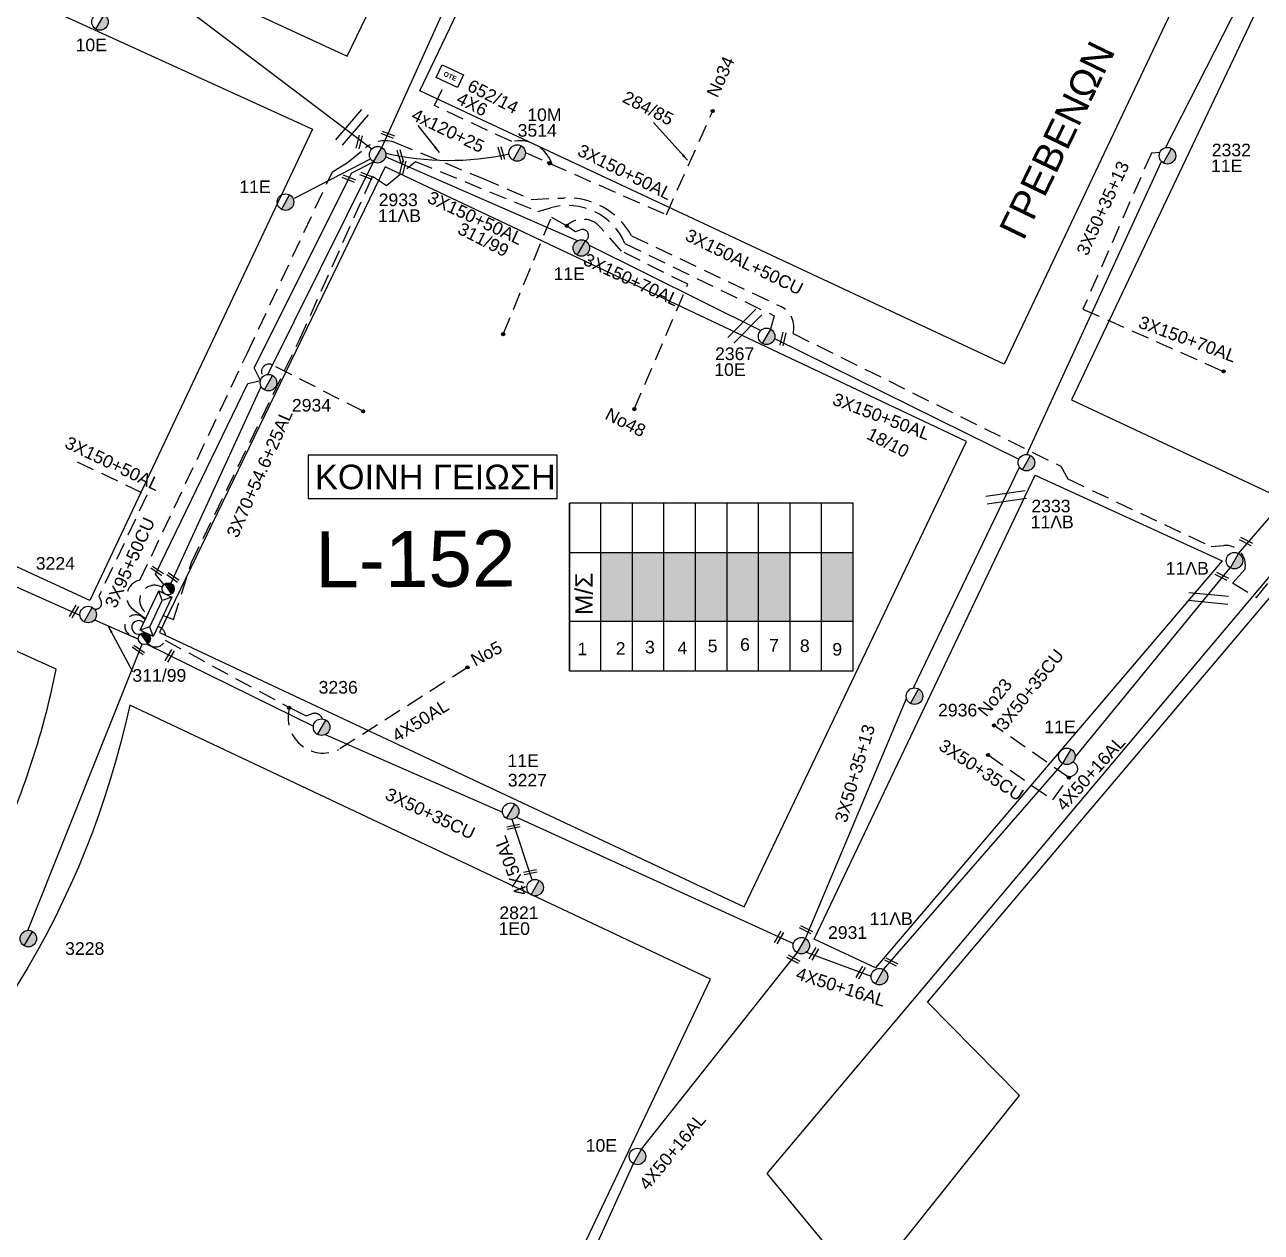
# Model space of a CAD drawing. Header units: millimetres. Extents: x 898 to 3196, y 765 to 1779.
# Drawn here: x 1176.3 to 1352.8, y 933.7 to 1105.9 of the extents above; entities that cross this region are included whole.
import ezdxf
from ezdxf.enums import TextEntityAlignment as Align

# ---------------------------------------------------------------- set-up
doc = ezdxf.new("R2010")
doc.units = ezdxf.units.MM
doc.linetypes.add('DASHED', pattern=[19.05, 12.7, -6.35])
for name, color, linetype in [('Pillar OTE', 7, 'Continuous'), ('Ασφαλειοκιβώτια Χ.Τ 9 αναχωρήσεων', 7, 'Continuous'), ('Γέφυρες Εναερίου Δικτύου', 7, 'DASHED'), ('Γυμνά εναέρια ΧΤ (3Φ)   3x50+35CU', 7, 'Continuous'), ('Γυμνά εναέρια ΧΤ (3Φ)   4x50AL', 7, 'Continuous'), ('Γυμνά εναέρια ΧΤ και ΦΟΠ (3Φ)   4x50+16AL', 7, 'Continuous'), ('Επιγραφές - Σχήματα', 7, 'Continuous'), ('Καλώδια ΧΤ   3x150+50AL', 7, 'DASHED'), ('Καλώδια ΧΤ   3x150+70AL', 7, 'DASHED'), ('Καλώδια ΧΤ   3x150AL+50CU', 7, 'DASHED'), ('Καλώδια ΧΤ   3x50+35+13', 7, 'SYN_LINE'), ('Καλώδια ΧΤ   3x95+50CU', 7, 'DASHED'), ('Μηχανική τομή', 7, 'Continuous'), ('Στύλος Ξύλινος', 7, 'Continuous'), ('Στύλος Ξύλινος @ 1', 7, 'Continuous'), ('Στύλος ΦΜ', 7, 'Continuous'), ('Στύλος ΦΜ @ 1', 7, 'Continuous'), ('Συνδέσεις', 7, 'Continuous'), ('Συνεστραμμένα ΧΤ   3x70+54.6+25AL', 7, 'SYN_LINE'), ('Συνεστραμμένα ΧΤ   4x120+25AL', 7, 'SYN_LINE'), ('Τομή', 7, 'Continuous'), ('Υποσταθμός εναέριος 2 στύλων', 7, 'Continuous'), ('Υποσταθμός πόλεως', 7, 'Continuous'), ('Υπόβαθρο ΔΕΗ', 7, 'Continuous'), ('Υπόγεια καλώδια Παροχών ΧΤ   4x6', 7, 'DASHED')]:
    doc.layers.add(name, color=color, linetype=linetype)
doc.styles.add('ar', font='arial.ttf')
doc.styles.get("Standard").update_dxf_attribs({"font": 'arial.ttf'})
doc.linetypes.add('SYN_LINE', pattern='A,0.5,-0.0001,["/\\/\\/\\/",Standard,S=0.1,R=0,X=0,Y=-0.05],-0.25', length=0.7501)
doc.dimstyles.new('ISO-25', dxfattribs={"dimtxt": 2.5, "dimasz": 2.5, "dimexe": 1.25, "dimexo": 0.625, "dimtad": 1, "dimtxsty": 'Standard', "dimcen": 2.5, "dimadec": 0, "dimazin": 0, "dimtfac": 1, "dimtmove": 0, "dimatfit": 3, "dimfxl": 1, "dimarcsym": 0})

# ---------------------------------------------------------------- blocks, each defined once
blk = doc.blocks.new('ΥΠΟΣΤΑΘΜΟΣ ΕΝΑΕΡΙΟΣ ΕΠΙ 2 ΣΤΥΛΩΝ')
at = {"layer": 'Υποσταθμός εναέριος 2 στύλων', "linetype": 'Continuous'}
for points in [[(-11.97, -2.11, 0.574793), (-8.45, -0.07, 0.268822), (-9.64, 1.98)], [(9.68, -2.15, 0.574793), (13.19, -0.1, 0.268822), (12.01, 1.95)]]:
    blk.add_hatch(color=256, dxfattribs=at).paths.add_polyline_path(points)
for p, q in [((-11.97, -2.11), (-9.64, 1.98)), ((9.68, -2.15), (12.01, 1.95))]:
    blk.add_line(p, q, dxfattribs=at)
for centre in [(-10.81, -0.07), (10.84, -0.1)]:
    blk.add_circle(centre, 2.36, dxfattribs=at)
at = {"layer": 'Υποσταθμός πόλεως', "linetype": 'Continuous', "ltscale": 40}
blk.add_lwpolyline([(-8.57, 2.82), (8.57, 2.82), (8.57, -2.82), (-8.57, -2.82)], close=True, dxfattribs=at)
for points in [[(-5.75, 0), (-8.57, 2.82)], [(-8.57, -2.82), (-5.75, 0)], [(-5.75, 0), (5.75, 0)], [(5.75, 0), (8.57, 2.82)], [(8.57, -2.82), (5.75, 0)]]:
    blk.add_lwpolyline(points, dxfattribs=at)
at = {"layer": 'Υποσταθμός εναέριος 2 στύλων', "ltscale": 40, "flags": 1}
for tag, p in [('ΜΕΤΑΣΧΗΜΑΤΙΣΜΟΣ', (14.09, 2.51)), ('ΙΣΧΥΣ', (14.07, -0.28)), ('ΑΡΙΘΜΟΣ', (14.19, -3))]:
    blk.add_attdef(tag, p, '', height=1.8, dxfattribs=at)
blk = doc.blocks.new('ΥΠΑΡΧΩΝ ΤΣΙΜΕΝΤΕΝΙΟΣ ΣΤΥΛΟΣ')
at = {"layer": 'Στύλος ΦΜ'}
blk.add_hatch(color=7, dxfattribs=at).paths.add_polyline_path([(-1.29, -2.28, 0.574793), (2.62, 0, 0.268822), (1.3, 2.27)])
at = {"layer": 'Στύλος ΦΜ', "color": 7}
blk.add_line((-1.29, -2.28), (1.3, 2.27), dxfattribs=at)
blk.add_circle((0, 0), 2.62, dxfattribs=at)
at = {"layer": 'Στύλος ΦΜ', "flags": 4}
for tag, p in [('ΑΡΙΘΜΟΣ', (-4.68, 8.05)), ('ΤΥΠΟΣ', (-4.91, 3.03))]:
    blk.add_attdef(tag, p, '', height=4, dxfattribs=at)
blk = doc.blocks.new('ΥΠΑΡΧΩΝ ΞΥΛΙΝΟΣ ΣΤΥΛΟΣ')
at = {"layer": 'Στύλος Ξύλινος'}
h = blk.add_hatch(color=7, dxfattribs=at)
h.paths.add_polyline_path([(-2.62, 0, 0.270008), (-1.29, -2.28), (1.3, 2.27, 0.576266)])
h.paths.add_polyline_path([(-1.29, -2.28, 0.574793), (2.62, 0, 0.268822), (1.3, 2.27)])
at = {"layer": 'Στύλος Ξύλινος', "color": 7}
blk.add_line((-1.29, -2.28), (1.3, 2.27), dxfattribs=at)
blk.add_circle((0, 0), 2.62, dxfattribs=at)
at = {"layer": 'Στύλος Ξύλινος', "flags": 4}
for tag, p in [('ΑΡΙΘΜΟΣ', (-4.91, 8.6)), ('ΤΥΠΟΣ', (-4.85, 3.39))]:
    blk.add_attdef(tag, p, '', height=4, dxfattribs=at)
blk = doc.blocks.new('ΤΟΜΗ')
at = {"layer": 'Τομή', "ltscale": 40}
for p, q in [((-5.68, 0), (5.68, 0)), ((5.68, -2.33), (-5.68, -2.33))]:
    blk.add_line(p, q, dxfattribs=at)
blk = doc.blocks.new('A$C76D1674A')
at = {"layer": 'Τομή', "xscale": 0.5, "yscale": 0.5, "zscale": 0.5}
blk.add_blockref('ΤΟΜΗ', (2.84, 1.17), dxfattribs=at)
blk = doc.blocks.new('ΑΣΦΑΛΕΙΟΚΙΒΩΤΙΟ ΥΠΟΣΤΑΘΜΟΥ 9 ΑΝΑΧΩΡΗΣΕΩΝ')
at = {"layer": 'Ασφαλειοκιβώτια Χ.Τ 9 αναχωρήσεων', "ltscale": 40}
for p, q in [((-23.8, 40.36), (24.02, 40.36)), ((-9.72, 40.36), (-9.72, -40.64)), ((9.94, 40.36), (9.94, -40.64)), ((-23.8, 31.36), (24.02, 31.36)), ((-23.8, 22.36), (24.02, 22.36)), ((-23.8, 13.36), (24.02, 13.36)), ((-23.8, 4.36), (24.02, 4.36)), ((-23.8, -4.64), (24.02, -4.64)), ((-23.8, -13.64), (24.02, -13.64)), ((-23.8, -22.64), (24.02, -22.64)), ((-23.8, -31.64), (24.02, -31.64))]:
    blk.add_line(p, q, dxfattribs=at)
at = {"layer": 'Ασφαλειοκιβώτια Χ.Τ 9 αναχωρήσεων'}
blk.add_lwpolyline([(-23.8, -40.64), (24.02, -40.64), (24.02, 40.36), (-23.8, 40.36)], close=True, dxfattribs=at)
for s, p in [('1', (-19.38, 38.04)), ('2', (-19.28, 27.13)), ('3', (-18.87, 18.77)), ('4', (-19.1, 9.5)), ('5', (-18.53, 0.87)), ('6', (-18.1, -8.37)), ('7', (-18.36, -16.67)), ('8', (-18.48, -25.44)), ('9', (-19.51, -34.7))]:
    blk.add_text(s, height=3.6, rotation=270, dxfattribs=at).set_placement(p)
at = {"layer": 'Ασφαλειοκιβώτια Χ.Τ 9 αναχωρήσεων', "ltscale": 40}
for tag, height, p in [('ΟΝΟΜΑ', 5, (-0.16, 44.31)), ('ΚΕΙΜΕΝΟ 1', 2, (17.06, 35.59)), ('ΚΕΙΜΕΝΟ 2', 2, (17.06, 26.88)), ('ΚΕΙΜΕΝΟ 3', 2, (17.06, 17.69)), ('ΚΕΙΜΕΝΟ 4', 2, (17.06, 8.71)), ('ΚΕΙΜΕΝΟ 5', 2, (17.06, -0.13)), ('ΚΕΙΜΕΝΟ 6', 2, (17.06, -9.05)), ('ΚΕΙΜΕΝΟ 7', 2, (17.06, -18.13)), ('ΚΕΙΜΕΝΟ 8', 2, (17.06, -26.85)), ('ΚΕΙΜΕΝΟ 9', 2, (17.06, -35.99)), ('ΣΧ', 2, (-0.1, -42.64))]:
    blk.add_attdef(tag, text='', height=height, dxfattribs=at).set_placement(p, align=Align.MIDDLE_CENTER)
blk = doc.blocks.new('_ΣΥΝΔΕΣΗ')
at = {"layer": 'Συνδέσεις', "linetype": 'SYN_LINE', "ltscale": 40}
blk.add_hatch(color=256, dxfattribs=at).paths.add_polyline_path([(0.5, -0.01, 1), (-0.5, -0.01, 1)])
at = {"layer": 'Συνδέσεις'}
blk.add_circle((0, -0.01), 0.5, dxfattribs=at)
blk = doc.blocks.new('ΜΗΧΑΝΙΚΗ ΤΟΜΗ')
at = {"layer": 'Μηχανική τομή', "ltscale": 40}
for p, q in [((-1.89, 0.78), (1.89, 0.78)), ((1.89, 0), (-1.89, 0))]:
    blk.add_line(p, q, dxfattribs=at)
blk = doc.blocks.new('PILLAR ΟΤΕ')
at = {"layer": 'Pillar OTE', "ltscale": 40}
blk.add_lwpolyline([(-3.31, 2.02), (3.39, 2.02), (3.39, -1.99), (-3.31, -1.99)], close=True, dxfattribs=at)
at = {"layer": 'Pillar OTE', "insert": (-1.81, 0.71), "char_height": 1.3575, "width": 109.961, "attachment_point": 1}
blk.add_mtext('{\\fArial|b1|i0|c161|p34;OTE}', dxfattribs=at)
blk = doc.blocks.new('TSONTA XT1')
at = {"ltscale": 40}
h = blk.add_hatch(color=256, dxfattribs=at)
h.dxf.hatch_style = 1
h.paths.add_polyline_path([(595.96, 2487.66), (597.07, 2488.77), (595.96, 2489.87), (594.85, 2488.77)])
blk.add_lwpolyline([(594.85, 2488.77), (595.96, 2489.87), (597.07, 2488.77), (595.96, 2487.66)], close=True, dxfattribs=at)

msp = doc.modelspace()

# ---------------------------------------------------------------- hatches: boundary and pattern name
at = {"layer": 'Τομή', "linetype": 'Continuous'}
for color, points in [(85, [(1258.54, 1030.67), (1258.54, 1020.84), (1263.04, 1020.84), (1263.04, 1030.67)]), (30, [(1263.04, 1030.67), (1263.04, 1020.84), (1267.54, 1020.84), (1267.54, 1030.67)]), (1, [(1267.54, 1030.67), (1267.54, 1020.84), (1272.04, 1020.84), (1272.04, 1030.67)]), (27, [(1272.04, 1030.67), (1272.04, 1020.84), (1276.54, 1020.84), (1276.54, 1030.67)]), (151, [(1276.54, 1030.67), (1276.54, 1020.84), (1281.04, 1020.84), (1281.04, 1030.67)]), (173, [(1281.04, 1030.67), (1281.04, 1020.84), (1285.54, 1020.84), (1285.54, 1030.67)]), (6, [(1290.04, 1030.67), (1290.04, 1020.84), (1294.54, 1020.84), (1294.54, 1030.67)])]:
    msp.add_hatch(color=color, dxfattribs=at).paths.add_polyline_path(points)

# ---------------------------------------------------------------- linework, layer by layer
at = {"layer": 'Γέφυρες Εναερίου Δικτύου', "color": 85, "linetype": 'DASHED', "ltscale": 0.2}
msp.add_lwpolyline([(1224.6, 1050.8), (1211.68, 1057.41, 0.80965), (1210.36, 1055.78, 0.478049)], format="xyb", dxfattribs=at)
at = {"layer": 'Γέφυρες Εναερίου Δικτύου', "color": 173, "linetype": 'Continuous'}
msp.add_lwpolyline([(1186.28, 1021.05), (1192.54, 1018.28)], dxfattribs=at)
at = {"layer": 'Γέφυρες Εναερίου Δικτύου', "color": 151, "linetype": 'Continuous'}
msp.add_arc((1192.56, 1019.98), 0.966, 40.3986, 290.8807, dxfattribs=at)
at = {"layer": 'Γυμνά εναέρια ΧΤ (3Φ)   3x50+35CU', "color": 173}
msp.add_lwpolyline([(1164.95, 1030.26), (1184.2, 1021.72)], dxfattribs=at)
at = {"layer": 'Γυμνά εναέρια ΧΤ (3Φ)   3x50+35CU', "color": 151}
msp.add_lwpolyline([(1176.78, 976.75), (1193.1, 1017.57)], dxfattribs=at)
at = {"layer": 'Γυμνά εναέρια ΧΤ (3Φ)   3x50+35CU', "color": 1, "linetype": 'Continuous'}
for points in [[(1193.76, 1017.6), (1217.53, 1005.88)], [(1219.22, 1004.68), (1244.51, 993.61)], [(1246.49, 992.89), (1286.03, 974.9)]]:
    msp.add_lwpolyline(points, dxfattribs=at)
at = {"layer": 'Γυμνά εναέρια ΧΤ (3Φ)   3x50+35CU', "color": 173, "linetype": 'DASHED', "ltscale": 0.2}
msp.add_lwpolyline([(1325.34, 998.55), (1314.67, 1005.98)], dxfattribs=at)
msp.add_lwpolyline([(1313.81, 1001.78), (1323.04, 995.37), (1325.34, 998.55), (1326.04, 998.9, 0.668971), (1325.91, 1000.76, 1.280129)], format="xyb", dxfattribs=at)
at = {"layer": 'Γυμνά εναέρια ΧΤ (3Φ)   4x50AL', "color": 85, "linetype": 'Continuous'}
msp.add_lwpolyline([(1214.82, 1081.22), (1225.66, 1086.81)], dxfattribs=at)
at = {"layer": 'Γυμνά εναέρια ΧΤ (3Φ)   4x50AL', "color": 1, "linetype": 'DASHED', "ltscale": 0.2}
for points in [[(1196.37, 1018.14), (1214.13, 1008.53), (1216.44, 1007.38), (1217.41, 1007.67, -0.416372), (1218.8, 1006.91)], [(1239.5, 1014.26), (1221.12, 1002.54, -0.652158), (1214.13, 1008.53)]]:
    msp.add_lwpolyline(points, format="xyb", dxfattribs=at)
at = {"layer": 'Γυμνά εναέρια ΧΤ (3Φ)   4x50AL', "color": 1, "linetype": 'Continuous'}
msp.add_lwpolyline([(1248.76, 983.96), (1245.9, 992.59)], dxfattribs=at)
at = {"layer": 'Γυμνά εναέρια ΧΤ (3Φ)   4x50AL', "color": 1, "linetype": 'DASHED', "ltscale": 0.2}
msp.add_arc((1194.99, 1018.66), 1.47, 221.7812, 76.8528, dxfattribs=at)
at = {"layer": 'Γυμνά εναέρια ΧΤ και ΦΟΠ (3Φ)   4x50+16AL'}
msp.add_lwpolyline([(1349.55, 1030.51), (1379.46, 1065.02)], dxfattribs=at)
at = {"layer": 'Γυμνά εναέρια ΧΤ και ΦΟΠ (3Φ)   4x50+16AL', "color": 173, "linetype": 'Continuous'}
for points in [[(1326.24, 1001.48), (1348.38, 1028.46)], [(1298.89, 971.16), (1324.48, 1000.55)], [(1264.36, 945.52), (1286.58, 973.55)], [(1287.85, 973.62), (1297.13, 970.2)], [(1252.93, 920.88), (1263.19, 943.48)]]:
    msp.add_lwpolyline(points, dxfattribs=at)
at = {"layer": 'Επιγραφές - Σχήματα', "color": 85, "linetype": 'Continuous'}
msp.add_lwpolyline([(1419.32, 1104.9), (1282.25, 942.08), (1302.41, 917.6)], dxfattribs=at)
at = {"layer": 'Επιγραφές - Σχήματα', "color": 190}
msp.add_lwpolyline([(1216.79, 1038.36), (1252.3, 1038.36), (1252.3, 1044.53), (1216.79, 1044.53)], close=True, dxfattribs=at)
at = {"layer": 'Επιγραφές - Σχήματα', "color": 30, "linetype": 'DASHED', "ltscale": 0.2}
msp.add_arc((1194.86, 1023.84), 2.14, 59.1935, 243.9098, dxfattribs=at)
at = {"layer": 'Επιγραφές - Σχήματα', "color": 173, "linetype": 'DASHED', "ltscale": 0.2}
msp.add_arc((1192.17, 1020.19), 1.57, 32.3024, 285.5585, dxfattribs=at)
at = {"layer": 'Καλώδια ΧΤ   3x150+50AL', "color": 6, "ltscale": 0.2}
msp.add_lwpolyline([(1193.58, 1021.19), (1191.82, 1022.5, -0.651343), (1192.77, 1026.7), (1208.07, 1059.07), (1220.23, 1084.98), (1222.4, 1086.3), (1224.97, 1088.4, -0.265191), (1229.28, 1089.12), (1241.63, 1084.05), (1248.6, 1081.03), (1253.28, 1081.23, -0.28269), (1262.94, 1075.85), (1284.22, 1065.76, -0.364995), (1285.97, 1061.91), (1324.18, 1042.96), (1325.2, 1041.15), (1345.64, 1031.51), (1347.44, 1031.67, -0.509386), (1350.46, 1028.22), (1348.71, 1026.31), (1352.13, 1024.24), (1357.47, 1030.84), (1371.47, 1024.28)], format="xyb", dxfattribs=at)
at = {"layer": 'Καλώδια ΧΤ   3x150+50AL', "color": 27, "ltscale": 0.2}
msp.add_lwpolyline([(1196.07, 1021.67), (1197.54, 1021.08), (1200.12, 1029.21), (1215.53, 1060.99), (1225.96, 1084.35), (1227.94, 1083.01), (1232.07, 1086.43), (1249.57, 1079.32), (1251.39, 1079.83, -0.378293), (1261.97, 1074.75), (1283.27, 1064.43), (1282.78, 1062.51)], format="xyb", dxfattribs=at)
at = {"layer": 'Καλώδια ΧΤ   3x150+50AL', "color": 173, "ltscale": 0.2}
msp.add_lwpolyline([(1183.82, 1043.6), (1193.75, 1038.85)], dxfattribs=at)
at = {"layer": 'Καλώδια ΧΤ   3x150+70AL', "color": 85, "linetype": 'Continuous', "ltscale": 0.2}
for points in [[(1255.2, 1075.14), (1227.82, 1087.09)], [(1256.87, 1074.49), (1281.36, 1062.32)]]:
    msp.add_lwpolyline(points, dxfattribs=at)
at = {"layer": 'Καλώδια ΧΤ   3x150+70AL', "color": 27, "ltscale": 0.2}
msp.add_lwpolyline([(1338.33, 1087.74), (1337.12, 1087.65), (1327.35, 1065.39), (1347.43, 1056.49)], dxfattribs=at)
at = {"layer": 'Καλώδια ΧΤ   3x150+70AL', "color": 85, "ltscale": 0.2}
for points in [[(1244.61, 1061.82), (1251.5, 1078.5), (1253.68, 1077.27), (1254.92, 1076.45), (1255.63, 1076.7, -0.911598), (1256.35, 1075.12, 3.749678)], [(1263.32, 1051.12), (1270.95, 1068.92), (1261.5, 1073.64), (1258.44, 1077.09, 0.427951), (1253.68, 1077.27, -1.397961)]]:
    msp.add_lwpolyline(points, format="xyb", dxfattribs=at)
at = {"layer": 'Καλώδια ΧΤ   3x150AL+50CU', "color": 85, "ltscale": 0.2}
msp.add_lwpolyline([(1247.79, 1087.7), (1267.9, 1078.85), (1274.51, 1093.64)], dxfattribs=at)
at = {"layer": 'Καλώδια ΧΤ   3x50+35+13', "color": 27, "linetype": 'Continuous'}
for points in [[(1339.12, 1088.4), (1357.9, 1125.22)], [(1319.32, 1044.66), (1338.55, 1086.45)], [(1283.34, 1061.2), (1318.21, 1043.97)]]:
    msp.add_lwpolyline(points, dxfattribs=at)
at = {"layer": 'Καλώδια ΧΤ   3x50+35+13', "color": 1, "linetype": 'Continuous'}
for points in [[(1303.15, 1011.33), (1318.29, 1042.84)], [(1287.74, 975.59), (1302.18, 1009.82)]]:
    msp.add_lwpolyline(points, dxfattribs=at)
at = {"layer": 'Καλώδια ΧΤ   3x95+50CU', "color": 173, "ltscale": 0.2}
msp.add_lwpolyline([(1193.75, 1038.85), (1186.91, 1024.39), (1187.2, 1023.84, -0.646119), (1186.25, 1022.6, -1.891443)], format="xyb", dxfattribs=at)
at = {"layer": 'Συνεστραμμένα ΧΤ   3x70+54.6+25AL', "color": 30, "ltscale": 20}
for points in [[(1227.27, 1088.42), (1245.98, 1129.82)], [(1209.97, 1055.19), (1209.08, 1056.99), (1223.01, 1084.84), (1226.1, 1086.37)], [(1196.18, 1026.07), (1195, 1027.57), (1208.17, 1054.76), (1209.97, 1055.19)]]:
    msp.add_lwpolyline(points, dxfattribs=at)
at = {"layer": 'Συνεστραμμένα ΧΤ   3x70+54.6+25AL', "color": 85, "ltscale": 20}
for points in [[(1211, 1056.05), (1226.1, 1086.37)], [(1197.17, 1026.25), (1210.05, 1054.35)]]:
    msp.add_lwpolyline(points, dxfattribs=at)
msp.add_arc((1236.89, 1127.27), 40.67, 257.1435, 282.137, dxfattribs=at)
at = {"layer": 'Συνεστραμμένα ΧΤ   4x120+25AL', "color": 2, "ltscale": 20}
msp.add_lwpolyline([(1196, 1110.86), (1225.88, 1088.25)], dxfattribs=at)
at = {"layer": 'Υπόβαθρο ΔΕΗ'}
for points in [[(1149.22, 1135.23), (1222.36, 1101.46), (1256.92, 1173.07), (1184.03, 1206.84)], [(1349.9, 1128.8), (1316.1, 1057.52), (1232.7, 1096.51), (1266.85, 1167.91)], [(1475.6, 1166.3), (1533.86, 1113.77), (1463.97, 1030.69), (1383.03, 932.68), (1338.34, 879.29), (1298.74, 928.7), (1318.28, 953.18), (1305.17, 966.53), (1368.05, 1040.81)], [(1144.29, 1124.37), (1217.39, 1091.07), (1185.63, 1023.8), (1111.27, 1058.04)], [(1325.73, 1052.45), (1355.55, 1038.48), (1408.53, 1101.6), (1359.67, 1123.97)], [(1227.76, 1085.69), (1195.56, 1019.23), (1279.01, 980.1), (1310.75, 1046.51)]]:
    msp.add_lwpolyline(points, close=True, dxfattribs=at)
for points in [[(1087.11, 1008.23), (1140.42, 945.89, 0.112069), (1171.43, 986.23, 0.064884), (1180.81, 1014.03), (1106.86, 1047.47), (1087.11, 1008.23)], [(1147.18, 937), (1177.8, 900.68), (1251.25, 921.64), (1274.17, 969.77), (1191.3, 1008.86, -0.171452), (1147.18, 937, 3.953277)]]:
    msp.add_lwpolyline(points, format="xyb", dxfattribs=at)
msp.add_lwpolyline([(1320.53, 1041.69), (1347.24, 1029.45), (1297.76, 971.41), (1288.97, 975.49), (1320.53, 1041.69)], dxfattribs=at)
at = {"layer": 'Υπόγεια καλώδια Παροχών ΧΤ   4x6', "color": 85, "linetype": 'DASHED', "ltscale": 0.2}
msp.add_lwpolyline([(1251.4, 1086.5, 0.36103), (1245.82, 1089.27), (1234.81, 1094.42), (1236.39, 1097.8)], format="xyb", dxfattribs=at)

# ---------------------------------------------------------------- block references
at = {"layer": 'Pillar OTE', "xscale": 0.5, "yscale": 0.5, "zscale": 0.5, "rotation": 335.1772006882559}
msp.add_blockref('PILLAR ΟΤΕ', (1236.97, 1098.62), dxfattribs=at)
at = {"layer": 'Ασφαλειοκιβώτια Χ.Τ 9 αναχωρήσεων', "xscale": 0.5, "yscale": 0.5, "zscale": 0.5, "rotation": 90}
msp.add_blockref('ΑΣΦΑΛΕΙΟΚΙΒΩΤΙΟ ΥΠΟΣΤΑΘΜΟΥ 9 ΑΝΑΧΩΡΗΣΕΩΝ', (1274.23, 1025.7), dxfattribs=at)
at = {"layer": 'Γυμνά εναέρια ΧΤ και ΦΟΠ (3Φ)   4x50+16AL', "color": 5, "linetype": 'Continuous', "lineweight": 50, "rotation": 354.4075063930499}
msp.add_blockref('A$C76D1674A', (1342.35, 1023.8), dxfattribs=at)
at = {"layer": 'Καλώδια ΧΤ   3x50+35+13', "color": 154, "linetype": 'Continuous', "lineweight": 50, "rotation": 8.357069127417187}
msp.add_blockref('A$C76D1674A', (1313.66, 1037.53), dxfattribs=at)
at = {"layer": 'Μηχανική τομή'}
for p, xscale, yscale, zscale, rotation in [((1228.08, 1090.07), 0.5000000000000215, 0.5000000000000215, 0.5000000000000215, 338.1215087197596), ((1223.86, 1089.28), 0.4999999999999782, 0.4999999999999782, 0.4999999999999782, 256.107350695686), ((1229.76, 1087.12), 0.4999999999999787, 0.4999999999999787, 0.4999999999999787, 286.359883971521), ((1244.16, 1087.56), 0.4999999999999788, 0.4999999999999788, 0.4999999999999788, 286.359883971521), ((1230.1, 1085.66), 0.4999999999999782, 0.4999999999999782, 0.4999999999999782, 256.107350695686), ((1222.49, 1083.81), 0.5000000000000215, 0.5000000000000215, 0.5000000000000215, 338.1215087197596), ((1225.01, 1084.2), 0.5000000000000215, 0.5000000000000215, 0.5000000000000215, 338.1215087197596), ((1284.36, 1061.15), 0.4999999999999782, 0.4999999999999782, 0.4999999999999782, 256.107350695686), ((1350.69, 1032.4), 0.4999999999998929, 0.4999999999998929, 0.4999999999998929, 152.7132531467733), ((1195.33, 1028.18), 0.5000000000000084, 0.5000000000000084, 0.5000000000000084, 145.0590457862214), ((1197.59, 1027.25), 0.5000000000000084, 0.5000000000000084, 0.5000000000000084, 145.0590457862214), ((1347.26, 1027.44), 0.4999999999998929, 0.4999999999998929, 0.4999999999998929, 152.7132531467733), ((1183.19, 1022.33), 0.4999999999999621, 0.4999999999999621, 0.4999999999999621, 239.2444096171319), ((1192.66, 1016.91), 0.5000000000000084, 0.5000000000000084, 0.5000000000000084, 145.0590457862214), ((1196.84, 1016.01), 0.4999999999999621, 0.4999999999999621, 0.4999999999999621, 239.2444096171319), ((1246.03, 991.72), 0.4999999999999885, 0.4999999999999885, 0.4999999999999885, 191.457169416514), ((1248.44, 985.23), 0.4999999999999885, 0.4999999999999885, 0.4999999999999885, 191.457169416514), ((1283.8, 975.85), 0.4999999999999621, 0.4999999999999621, 0.4999999999999621, 239.2444096171319), ((1287.9, 977.02), 0.4999999999998929, 0.4999999999998929, 0.4999999999998929, 152.7132531467733), ((1288.78, 973.49), 0.4999999999999621, 0.4999999999999621, 0.4999999999999621, 239.2444096171319), ((1286.11, 972.81), 0.4999999999998929, 0.4999999999998929, 0.4999999999998929, 152.7132531467733), ((1300.08, 972.41), 0.4999999999998929, 0.4999999999998929, 0.4999999999998929, 152.7132531467733), ((1295.47, 970.82), 0.4999999999999621, 0.4999999999999621, 0.4999999999999621, 239.2444096171319)]:
    msp.add_blockref('ΜΗΧΑΝΙΚΗ ΤΟΜΗ', p, dxfattribs=dict(at, xscale=xscale, yscale=yscale, zscale=zscale, rotation=rotation))
at = {"layer": 'Στύλος Ξύλινος @ 1', "ltscale": 40}
ref = msp.add_blockref('ΥΠΑΡΧΩΝ ΞΥΛΙΝΟΣ ΣΤΥΛΟΣ', (1255.76, 1074.1), dxfattribs=dict(at, xscale=0.4499999999998181, yscale=0.4499999999998181, zscale=0.4499999999998181))
ref.add_attrib('ΤΥΠΟΣ', '11E', (1251.79, 1069.52), dxfattribs={"layer": 'Στύλος Ξύλινος', "height": 1.8, "flags": 4})
ref = msp.add_blockref('ΥΠΑΡΧΩΝ ΞΥΛΙΝΟΣ ΣΤΥΛΟΣ', (1176.84, 975.58), dxfattribs=dict(at, xscale=0.4499999999998181, yscale=0.4499999999998181, zscale=0.4499999999998181))
ref.add_attrib('ΤΥΠΟΣ', '3228', (1182.09, 973.26), dxfattribs={"layer": 'Στύλος Ξύλινος', "height": 1.8, "flags": 4})
at = {"layer": 'Στύλος ΦΜ @ 1', "ltscale": 40}
ref = msp.add_blockref('ΥΠΑΡΧΩΝ ΤΣΙΜΕΝΤΕΝΙΟΣ ΣΤΥΛΟΣ', (1187.06, 1106.35), dxfattribs=dict(at, xscale=0.4499999999998181, yscale=0.4499999999998181, zscale=0.4499999999998181))
ref.add_attrib('ΤΥΠΟΣ', '10E', (1183.58, 1102.17), dxfattribs={"layer": 'Στύλος ΦΜ', "height": 1.8, "flags": 4})
ref = msp.add_blockref('ΥΠΑΡΧΩΝ ΤΣΙΜΕΝΤΕΝΙΟΣ ΣΤΥΛΟΣ', (1246.61, 1087.65), dxfattribs=dict(at, xscale=0.4499999999998181, yscale=0.4499999999998181, zscale=0.4499999999998181))
ref.add_attrib('ΤΥΠΟΣ', '3514', (1246.67, 1089.98), dxfattribs={"layer": 'Στύλος ΦΜ', "height": 1.8, "flags": 4})
ref.add_attrib('ΑΡΙΘΜΟΣ', '10M', (1248.04, 1092.2), dxfattribs={"layer": 'Στύλος ΦΜ', "height": 1.8, "flags": 4})
ref = msp.add_blockref('ΥΠΑΡΧΩΝ ΤΣΙΜΕΝΤΕΝΙΟΣ ΣΤΥΛΟΣ', (1339.41, 1087.26), dxfattribs=dict(at, xscale=0.4499999999998181, yscale=0.4499999999998181, zscale=0.4499999999998181))
ref.add_attrib('ΤΥΠΟΣ', '11E', (1345.63, 1084.92), dxfattribs={"layer": 'Στύλος ΦΜ', "height": 1.8, "flags": 4})
ref.add_attrib('ΑΡΙΘΜΟΣ', '2332', (1345.73, 1087.18), dxfattribs={"layer": 'Στύλος ΦΜ', "height": 1.8, "flags": 4})
ref = msp.add_blockref('ΥΠΑΡΧΩΝ ΤΣΙΜΕΝΤΕΝΙΟΣ ΣΤΥΛΟΣ', (1226.69, 1087.4), dxfattribs=dict(at, xscale=0.4499999999998181, yscale=0.4499999999998181, zscale=0.4499999999998181))
ref.add_attrib('ΤΥΠΟΣ', '11ΛB', (1226.72, 1077.81), dxfattribs={"layer": 'Στύλος ΦΜ', "height": 1.8, "flags": 4})
ref.add_attrib('ΑΡΙΘΜΟΣ', '2933', (1226.83, 1080.07), dxfattribs={"layer": 'Στύλος ΦΜ', "height": 1.8, "flags": 4})
ref = msp.add_blockref('ΥΠΑΡΧΩΝ ΤΣΙΜΕΝΤΕΝΙΟΣ ΣΤΥΛΟΣ', (1213.54, 1080.64), dxfattribs=dict(at, xscale=0.4499999999998181, yscale=0.4499999999998181, zscale=0.4499999999998181))
ref.add_attrib('ΤΥΠΟΣ', '11Ε', (1206.95, 1081.93), dxfattribs={"layer": 'Στύλος ΦΜ', "height": 1.8, "flags": 4})
ref = msp.add_blockref('ΥΠΑΡΧΩΝ ΤΣΙΜΕΝΤΕΝΙΟΣ ΣΤΥΛΟΣ', (1282.2, 1061.49), dxfattribs=dict(at, xscale=0.4499999999998181, yscale=0.4499999999998181, zscale=0.4499999999998181))
ref.add_attrib('ΤΥΠΟΣ', '10Ε', (1274.73, 1055.85), dxfattribs={"layer": 'Στύλος ΦΜ', "height": 1.8, "flags": 4})
ref.add_attrib('ΑΡΙΘΜΟΣ', '2367', (1274.84, 1058.11), dxfattribs={"layer": 'Στύλος ΦΜ', "height": 1.8, "flags": 4})
ref = msp.add_blockref('ΥΠΑΡΧΩΝ ΤΣΙΜΕΝΤΕΝΙΟΣ ΣΤΥΛΟΣ', (1211.11, 1054.88), dxfattribs=dict(at, xscale=0.4499999999998181, yscale=0.4499999999998181, zscale=0.4499999999998181))
ref.add_attrib('ΤΥΠΟΣ', '2934', (1214.45, 1050.76), dxfattribs={"layer": 'Στύλος ΦΜ', "height": 1.8, "flags": 4})
ref = msp.add_blockref('ΥΠΑΡΧΩΝ ΤΣΙΜΕΝΤΕΝΙΟΣ ΣΤΥΛΟΣ', (1319.28, 1043.48), dxfattribs=dict(at, xscale=0.4499999999998181, yscale=0.4499999999998181, zscale=0.4499999999998181))
ref.add_attrib('ΤΥΠΟΣ', '11ΛB', (1319.89, 1034.12), dxfattribs={"layer": 'Στύλος ΦΜ', "height": 1.8, "flags": 4})
ref.add_attrib('ΑΡΙΘΜΟΣ', '2333', (1319.99, 1036.39), dxfattribs={"layer": 'Στύλος ΦΜ', "height": 1.8, "flags": 4})
ref = msp.add_blockref('ΥΠΑΡΧΩΝ ΤΣΙΜΕΝΤΕΝΙΟΣ ΣΤΥΛΟΣ', (1348.97, 1029.49), dxfattribs=dict(at, xscale=0.4499999999998181, yscale=0.4499999999998181, zscale=0.4499999999998181))
ref.add_attrib('ΤΥΠΟΣ', '11ΛB', (1339.16, 1027.5), dxfattribs={"layer": 'Στύλος ΦΜ', "height": 1.8, "flags": 4})
ref = msp.add_blockref('ΥΠΑΡΧΩΝ ΤΣΙΜΕΝΤΕΝΙΟΣ ΣΤΥΛΟΣ', (1185.38, 1021.81), dxfattribs=dict(at, xscale=0.4499999999998181, yscale=0.4499999999998181, zscale=0.4499999999998181))
ref.add_attrib('ΤΥΠΟΣ', '3224', (1177.9, 1028.21), dxfattribs={"layer": 'Στύλος ΦΜ', "height": 1.8, "flags": 4})
ref = msp.add_blockref('ΥΠΑΡΧΩΝ ΤΣΙΜΕΝΤΕΝΙΟΣ ΣΤΥΛΟΣ', (1218.69, 1005.74), dxfattribs=dict(at, xscale=0.4499999999998181, yscale=0.4499999999998181, zscale=0.4499999999998181))
ref.add_attrib('ΤΥΠΟΣ', '3236', (1218.26, 1010.53), dxfattribs={"layer": 'Στύλος ΦΜ', "height": 1.8, "flags": 4})
ref = msp.add_blockref('ΥΠΑΡΧΩΝ ΤΣΙΜΕΝΤΕΝΙΟΣ ΣΤΥΛΟΣ', (1303.31, 1010.16), dxfattribs=dict(at, xscale=0.4499999999998181, yscale=0.4499999999998181, zscale=0.4499999999998181))
ref.add_attrib('ΤΥΠΟΣ', '2936', (1306.67, 1007.27), dxfattribs={"layer": 'Στύλος ΦΜ', "height": 1.8, "flags": 4})
ref = msp.add_blockref('ΥΠΑΡΧΩΝ ΤΣΙΜΕΝΤΕΝΙΟΣ ΣΤΥΛΟΣ', (1325.06, 1001.58), dxfattribs=dict(at, xscale=0.4499999999998181, yscale=0.4499999999998181, zscale=0.4499999999998181))
ref.add_attrib('ΤΥΠΟΣ', '11E', (1321.83, 1004.88), dxfattribs={"layer": 'Στύλος ΦΜ', "height": 1.8, "flags": 4})
ref = msp.add_blockref('ΥΠΑΡΧΩΝ ΤΣΙΜΕΝΤΕΝΙΟΣ ΣΤΥΛΟΣ', (1245.68, 993.75), dxfattribs=dict(at, xscale=0.4499999999998181, yscale=0.4499999999998181, zscale=0.4499999999998181))
ref.add_attrib('ΤΥΠΟΣ', '3227', (1245.26, 997.28), dxfattribs={"layer": 'Στύλος ΦΜ', "height": 1.8, "flags": 4})
ref.add_attrib('ΑΡΙΘΜΟΣ', '11E', (1245.22, 1000.07), dxfattribs={"layer": 'Στύλος ΦΜ', "height": 1.8, "flags": 4})
ref = msp.add_blockref('ΥΠΑΡΧΩΝ ΤΣΙΜΕΝΤΕΝΙΟΣ ΣΤΥΛΟΣ', (1249.16, 982.85), dxfattribs=dict(at, xscale=0.4499999999998181, yscale=0.4499999999998181, zscale=0.4499999999998181))
ref.add_attrib('ΤΥΠΟΣ', '1E0', (1243.95, 976.1), dxfattribs={"layer": 'Στύλος ΦΜ', "height": 1.8, "flags": 4})
ref.add_attrib('ΑΡΙΘΜΟΣ', '2821', (1244.06, 978.36), dxfattribs={"layer": 'Στύλος ΦΜ', "height": 1.8, "flags": 4})
ref = msp.add_blockref('ΥΠΑΡΧΩΝ ΤΣΙΜΕΝΤΕΝΙΟΣ ΣΤΥΛΟΣ', (1298.3, 970.14), dxfattribs=dict(at, xscale=0.4499999999998181, yscale=0.4499999999998181, zscale=0.4499999999998181))
ref.add_attrib('ΤΥΠΟΣ', '11ΛB', (1296.91, 977.52), dxfattribs={"layer": 'Στύλος ΦΜ', "height": 1.8, "flags": 4})
ref = msp.add_blockref('ΥΠΑΡΧΩΝ ΤΣΙΜΕΝΤΕΝΙΟΣ ΣΤΥΛΟΣ', (1287.16, 974.57), dxfattribs=dict(at, xscale=0.4499999999998181, yscale=0.4499999999998181, zscale=0.4499999999998181))
ref.add_attrib('ΤΥΠΟΣ', '2931', (1290.96, 975.54), dxfattribs={"layer": 'Στύλος ΦΜ', "height": 1.8, "flags": 4})
ref = msp.add_blockref('ΥΠΑΡΧΩΝ ΤΣΙΜΕΝΤΕΝΙΟΣ ΣΤΥΛΟΣ', (1263.77, 944.5), dxfattribs=dict(at, xscale=0.4499999999998181, yscale=0.4499999999998181, zscale=0.4499999999998181))
ref.add_attrib('ΤΥΠΟΣ', '10E', (1256.39, 945.17), dxfattribs={"layer": 'Στύλος ΦΜ', "height": 1.8, "flags": 4})
at = {"layer": 'Συνδέσεις', "xscale": 0.4500000000000455, "yscale": 0.4500000000000455, "zscale": 0.4500000000000455}
for p in [(1274.51, 1093.65), (1253.69, 1077.27), (1244.61, 1061.82), (1347.43, 1056.5), (1224.61, 1050.81), (1263.33, 1051.12), (1239.51, 1014.27), (1214.06, 1008.5), (1314.67, 1005.99), (1313.81, 1001.78), (1325.34, 998.55)]:
    msp.add_blockref('_ΣΥΝΔΕΣΗ', p, dxfattribs=at)
at = {"layer": 'Συνδέσεις', "xscale": 0.3075184835441075, "yscale": 0.3075184835441075, "zscale": 0.3075184835441075, "rotation": 333.6467915789942}
msp.add_blockref('TSONTA XT1', (747.29, 481.75), dxfattribs=at)
at = {"layer": 'Συνεστραμμένα ΧΤ   4x120+25AL', "color": 2, "lineweight": 50, "ltscale": 20}
for p, rotation in [((1221.62, 1088.77), 49.23806932611775), ((1277.51, 1060.51), 45.24805451090789)]:
    msp.add_blockref('A$C76D1674A', p, dxfattribs=dict(at, rotation=rotation))
at = {"layer": 'Υποσταθμός εναέριος 2 στύλων', "xscale": 0.3636996382702615, "yscale": 0.3636996382702615, "zscale": 0.3636996382702615, "rotation": 64.51944232909308}
msp.add_blockref('ΥΠΟΣΤΑΘΜΟΣ ΕΝΑΕΡΙΟΣ ΕΠΙ 2 ΣΤΥΛΩΝ', (1195.06, 1021.93), dxfattribs=at)

# ---------------------------------------------------------------- texts
at = {"layer": 'Γυμνά εναέρια ΧΤ (3Φ)   3x50+35CU', "linetype": 'Continuous'}
for rotation, p in [(51.742, (1319.79, 1011.12)), (326.7016, (1312.85, 999.63)), (334.6603, (1234.2, 993.42))]:
    msp.add_text('3X50+35CU', height=1.8, rotation=rotation, dxfattribs=at).set_placement(p, align=Align.MIDDLE)
at = {"layer": 'Γυμνά εναέρια ΧΤ (3Φ)   4x50AL', "linetype": 'Continuous'}
for rotation, p in [(32.1026, (1232.79, 1006.7)), (111.1415, (1245.69, 985.92))]:
    msp.add_text('4X50AL', height=1.8, rotation=rotation, dxfattribs=at).set_placement(p, align=Align.MIDDLE)
at = {"layer": 'Γυμνά εναέρια ΧΤ και ΦΟΠ (3Φ)   4x50+16AL', "linetype": 'Continuous'}
for rotation, p in [(48.0527, (1328.45, 999.16)), (342.3962, (1292.81, 968.68)), (50.1699, (1268.75, 945.2))]:
    msp.add_text('4X50+16AL', height=1.8, rotation=rotation, dxfattribs=at).set_placement(p, align=Align.MIDDLE)
at = {"layer": 'Επιγραφές - Σχήματα', "linetype": 'Continuous', "attachment_point": 1, "style": 'ar'}
for s, insert, char_height, width, rotation in [('ΓΡΕΒΕΝΩΝ', (1315.26, 1076.76), 4, 36.5107, 64.1579), ('Νο34', (1273.55, 1096.17), 1.8, 8.3548, 65.3299), ('652/14', (1240.14, 1098.25), 1.8, 8.3548, 333.1024), ('4X6', (1238.6, 1096.44), 1.8, 8.3548, 333.1024), ('284/85', (1262.28, 1096.6), 1.8, 8.3548, 333.1024), ('311/99', (1238.76, 1077.84), 1.8, 8.3548, 333.1024), ('Νο48', (1259.81, 1051.39), 1.8, 8.3548, 333.1024), ('18/10', (1297.14, 1048.56), 1.8, 8.3548, 333.1024), ('L-152', (1217.76, 1033.68), 8, 25.2338, 0.2682), ('Μ/Σ', (1254.88, 1021.74), 2.5, 5.6034, 90), ('Νο5', (1239.75, 1015.94), 1.8, 8.3548, 28.4572), ('Νο23', (1312.17, 1008.23), 1.8, 8.3548, 50.7615)]:
    msp.add_mtext(s, dxfattribs=dict(at, insert=insert, char_height=char_height, width=width, rotation=rotation))
at = {"layer": 'Επιγραφές - Σχήματα', "color": 190, "insert": (1217.75, 1043.19), "char_height": 3.5, "width": 35.1311, "attachment_point": 1}
msp.add_mtext('KOINH ΓΕΙΩΣΗ', dxfattribs=at)
at = {"layer": 'Επιγραφές - Σχήματα', "linetype": 'Continuous', "insert": (1191.69, 1014.02), "char_height": 1.8, "width": 11.0551, "attachment_point": 1, "style": 'ar'}
msp.add_mtext('311/99', dxfattribs=at)
at = {"layer": 'Καλώδια ΧΤ   3x150+50AL', "linetype": 'Continuous'}
for rotation, p in [(333.4549, (1261.99, 1084.94)), (334.8913, (1240.63, 1078.39)), (339.2778, (1298.6, 1050.07)), (334.4379, (1188.86, 1043.35))]:
    msp.add_text('3X150+50AL', height=1.8, rotation=rotation, dxfattribs=at).set_placement(p, align=Align.MIDDLE)
at = {"layer": 'Καλώδια ΧΤ   3x150+70AL', "linetype": 'Continuous'}
for rotation, p in [(335.3953, (1262.9, 1069.58)), (339.7244, (1342.29, 1061.11))]:
    msp.add_text('3X150+70AL', height=1.8, rotation=rotation, dxfattribs=at).set_placement(p, align=Align.MIDDLE)
at = {"layer": 'Καλώδια ΧΤ   3x150AL+50CU', "linetype": 'Continuous'}
for s, p in [('4x120+25', (1236.74, 1090.86)), ('3X150AL+50CU', (1279.02, 1072.12))]:
    msp.add_text(s, height=1.8, rotation=334.1056, dxfattribs=at).set_placement(p, align=Align.MIDDLE)
at = {"layer": 'Καλώδια ΧΤ   3x50+35+13', "linetype": 'Continuous'}
for rotation, p in [(65.2343, (1330.18, 1079.78)), (73.4076, (1294.79, 999.14))]:
    msp.add_text('3X50+35+13', height=1.8, rotation=rotation, dxfattribs=at).set_placement(p, align=Align.MIDDLE)
at = {"layer": 'Καλώδια ΧΤ   3x95+50CU', "linetype": 'Continuous'}
msp.add_text('3X95+50CU', height=1.8, rotation=65.7536, dxfattribs=at).set_placement((1191.33, 1029.22), align=Align.MIDDLE)
at = {"layer": 'Συνεστραμμένα ΧΤ   3x70+54.6+25AL', "linetype": 'Continuous'}
msp.add_text('3X70+54.6+25AL', height=1.8, rotation=66.1063, dxfattribs=at).set_placement((1209.84, 1041.93), align=Align.MIDDLE)

# ---------------------------------------------------------------- leaders
at = {"layer": 'Επιγραφές - Σχήματα', "ltscale": 40}
for points in [[(1235.5, 1087.71), (1232.45, 1091.59)], [(1270.91, 1086.62), (1266.05, 1092.01)], [(1188.25, 1020.13), (1191.69, 1013.66)]]:
    msp.add_leader(points, dimstyle='ISO-25', override={"dimasz": 1, "dimtad": 0}, dxfattribs=at)

doc.saveas('drawing.dxf')
